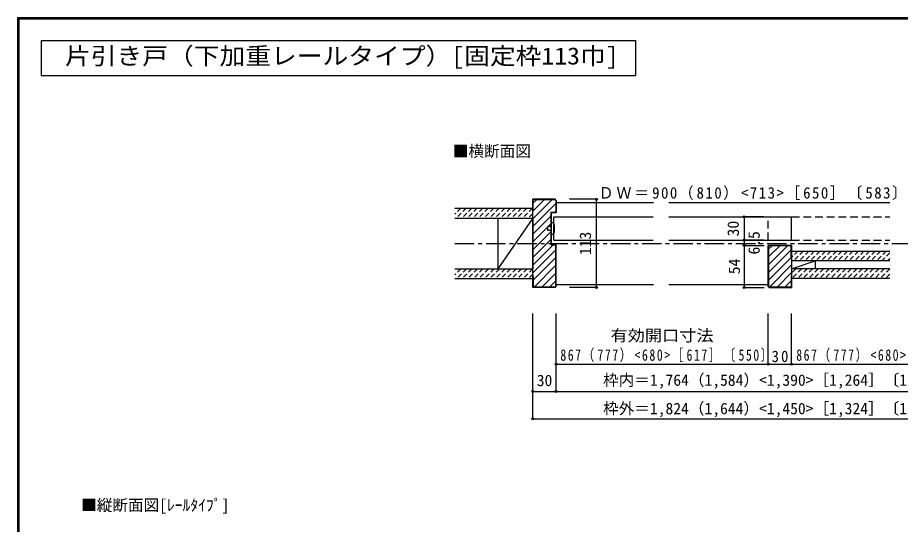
# Model space of a CAD drawing. Units: millimetres at full size, sheet at 1:5; details may follow other scales. Extents: x -973 to 977, y -718 to 696.
# Drawn here: x -973 to 157, y 46 to 696 of the extents above; entities that cross this region are included whole.
import ezdxf
from ezdxf.enums import TextEntityAlignment as Align

# ---------------------------------------------------------------- set-up
doc = ezdxf.new("R2010")
doc.units = ezdxf.units.MM
doc.header["$LTSCALE"] = 5
doc.header["$PDMODE"] = 32
doc.header["$PDSIZE"] = 2.5
for name, pattern in [('CHAIN1', [8, 5, -1, 1, -1]), ('DASHED1', [1.8, 1.2, -0.6]), ('DASHED2', [3, 2, -1])]:
    doc.linetypes.add(name, pattern=pattern)
for name, color, linetype in [('0-1_通り芯', 4, 'CHAIN1'), ('0-2_柱', 3, 'Continuous'), ('0-3_仕上げ', 2, 'Continuous'), ('0-4_枠', 3, 'Continuous'), ('0-6_扉', 6, 'Continuous'), ('0-7_金物', 7, 'Continuous'), ('0-A_文字', 3, 'Continuous'), ('0-B_寸法', 7, 'Continuous'), ('0-C_ハッチ', 4, 'DASHED1'), ('F-1_枠', 6, 'Continuous')]:
    doc.layers.add(name, color=color, linetype=linetype)
doc.styles.add('ＭＳ ゴシック', font='')
doc.styles.get('ＭＳ ゴシック').set_extended_font_data('MS Gothic')

msp = doc.modelspace()

# ---------------------------------------------------------------- linework, layer by layer
at = {"layer": '0-1_通り芯'}
msp.add_line((-413.347, 406.5), (416.653, 406.5), dxfattribs=at)
at = {"layer": '0-2_柱', "color": 7}
for p, q in [((-313.347, 439), (-358.347, 374)), ((18.153, 374), (48.153, 384))]:
    msp.add_line(p, q, dxfattribs=at)
at = {"layer": '0-2_柱'}
for p, q in [((-358.347, 439), (-358.347, 374)), ((-313.347, 439), (-313.347, 374)), ((48.153, 384), (48.153, 374))]:
    msp.add_line(p, q, dxfattribs=at)
at = {"layer": '0-3_仕上げ'}
for p, q in [((-413.347, 451.5), (-313.347, 451.5)), ((-413.347, 439), (-313.347, 439)), ((18.153, 396.5), (143.903, 396.5)), ((-413.347, 374), (-313.347, 374)), ((143.903, 384), (18.153, 384)), ((143.903, 374), (18.153, 374)), ((-413.347, 361.5), (-313.347, 361.5)), ((143.903, 361.5), (18.153, 361.5))]:
    msp.add_line(p, q, dxfattribs=at)
at = {"layer": '0-4_枠'}
for p, q in [((-284.761, 463), (-313.347, 463)), ((-313.347, 350), (-313.347, 463)), ((-284.968, 462.5), (-312.847, 462.5)), ((-312.847, 448), (-312.847, 462.5)), ((-284.968, 462.5), (-283.847, 461.379)), ((-283.347, 461.586), (-284.761, 463)), ((-283.847, 461.379), (-283.847, 446.5)), ((-283.347, 461.586), (-283.347, 446)), ((-312.847, 448), (-313.347, 448)), ((-289.847, 446.5), (-283.847, 446.5)), ((-289.847, 404.5), (-289.847, 446.5)), ((-289.347, 446), (-283.347, 446)), ((-289.347, 405), (-289.347, 446)), ((-289.847, 404.5), (-283.847, 404.5)), ((-289.347, 405), (-283.347, 405)), ((-283.847, 351.914), (-283.847, 404.5)), ((-283.347, 351.414), (-283.347, 405)), ((18.153, 404), (-11.847, 404)), ((-11.847, 351.414), (-11.847, 404)), ((17.653, 403.5), (-11.347, 403.5)), ((-11.347, 403.5), (-11.347, 351.621)), ((17.653, 389), (17.653, 403.5)), ((18.153, 404), (18.153, 350)), ((17.653, 389), (18.153, 389)), ((-312.847, 365), (-313.347, 365)), ((-312.847, 365), (-312.847, 350.5)), ((17.653, 365), (18.153, 365)), ((17.653, 365), (17.653, 350.5)), ((-283.847, 351.914), (-285.261, 350.5)), ((-284.761, 350), (-283.347, 351.414)), ((-10.433, 350), (-11.847, 351.414)), ((-10.226, 350.5), (-11.347, 351.621)), ((-284.761, 350), (-313.347, 350)), ((-285.261, 350.5), (-312.847, 350.5)), ((-10.433, 350), (18.153, 350)), ((17.653, 350.5), (-10.226, 350.5))]:
    msp.add_line(p, q, dxfattribs=at)
at = {"layer": '0-4_枠', "color": 4}
for p, q in [((-283.347, 459), (-159.01, 459)), ((-139.097, 459), (143.903, 459)), ((-283.347, 354), (-159.01, 354)), ((-139.097, 354), (-11.847, 354))]:
    msp.add_line(p, q, dxfattribs=at)
at = {"layer": '0-6_扉'}
for p, q in [((-286.347, 410.5), (-286.347, 440.5)), ((-286.347, 440.5), (-159.097, 440.5)), ((-139.097, 440.5), (18.153, 440.5)), ((18.153, 410.5), (18.153, 440.5)), ((-286.347, 410.5), (-159.097, 410.5)), ((-139.097, 410.5), (18.153, 410.5))]:
    msp.add_line(p, q, dxfattribs=at)
at = {"layer": '0-6_扉', "color": 2, "linetype": 'DASHED2'}
for p, q in [((-11.847, 410.5), (-11.847, 440.5)), ((18.153, 440.5), (143.903, 440.5)), ((18.153, 410.5), (143.903, 410.5))]:
    msp.add_line(p, q, dxfattribs=at)
at = {"layer": '0-7_金物'}
for p, q in [((-286.347, 433), (-289.347, 433)), ((-289.347, 418), (-289.347, 433)), ((-289.347, 428), (-294.347, 428)), ((-294.347, 423), (-294.347, 428)), ((-289.347, 423), (-294.347, 423)), ((-286.347, 418), (-289.347, 418))]:
    msp.add_line(p, q, dxfattribs=at)
msp.add_arc((-316.798, 425.5), 31.361, 346.16371, 13.83632, dxfattribs=at)
at = {"layer": '0-A_文字'}
for p, q in [((-943.333, 666.667), (-943.333, 621.667)), ((-943.333, 666.667), (-182.024, 666.667)), ((-182.024, 666.667), (-182.024, 621.667)), ((-943.333, 621.667), (-182.024, 621.667))]:
    msp.add_line(p, q, dxfattribs=at)
at = {"layer": '0-B_寸法', "color": 4}
for p, q in [((-231.925, 463), (-266.447, 463)), ((-231.925, 350), (-231.925, 463)), ((-17.505, 440.5), (-42.552, 440.5)), ((-42.552, 440.5), (-42.552, 404)), ((-17.505, 410.5), (-42.552, 410.5)), ((-42.552, 404), (-16.911, 404)), ((-42.552, 404), (-42.552, 350)), ((-231.925, 350), (-266.447, 350)), ((-42.552, 350), (-16.911, 350)), ((-313.347, 181.667), (-313.347, 316.667)), ((-283.347, 251.667), (-283.347, 316.667)), ((-283.347, 216.667), (-283.347, 316.667)), ((-11.847, 251.667), (-11.847, 316.667)), ((18.153, 251.667), (18.153, 316.667)), ((-283.347, 251.667), (-11.847, 251.667)), ((-11.847, 251.667), (18.153, 251.667)), ((18.153, 251.667), (286.653, 251.667)), ((-313.347, 216.667), (316.653, 216.667)), ((-313.347, 181.667), (316.653, 181.667))]:
    msp.add_line(p, q, dxfattribs=at)
at = {"layer": '0-B_寸法'}
for p in [(-231.925, 463), (-42.552, 440.5), (-42.552, 410.5), (-42.552, 404), (-42.552, 404), (-231.925, 350), (-42.552, 350), (-283.347, 251.667), (-11.847, 251.667), (18.153, 251.667), (-313.347, 216.667), (-283.347, 216.667), (-313.347, 181.667)]:
    msp.add_point(p, dxfattribs=at)
at = {"layer": '0-C_ハッチ', "linetype": 'Continuous'}
for p, q in [((-313.347, 438.018), (-288.865, 462.5)), ((-313.347, 428.119), (-283.847, 457.619)), ((-312.847, 448.418), (-298.765, 462.5)), ((-312.847, 458.317), (-308.664, 462.5)), ((-313.347, 447.918), (-313.265, 448)), ((-313.347, 418.219), (-289.847, 441.719)), ((-285.066, 446.5), (-283.847, 447.719)), ((-313.347, 408.32), (-289.847, 431.82)), ((-313.347, 398.42), (-289.847, 421.92)), ((-313.347, 388.521), (-289.847, 412.021)), ((-313.347, 378.621), (-287.468, 404.5)), ((-313.347, 368.722), (-283.847, 398.222)), ((-6.841, 403.5), (-11.347, 398.993)), ((3.059, 403.5), (-11.347, 389.094)), ((12.958, 403.5), (-11.347, 379.195)), ((17.653, 398.295), (-11.347, 369.295)), ((-312.847, 359.322), (-283.847, 388.322)), ((18.153, 388.896), (-11.347, 359.396)), ((-311.77, 350.5), (-283.847, 378.423)), ((18.153, 378.996), (-10.284, 350.559)), ((-301.87, 350.5), (-283.847, 368.523)), ((18.153, 369.097), (-0.444, 350.5)), ((-291.971, 350.5), (-283.847, 358.624)), ((17.653, 358.697), (9.456, 350.5))]:
    msp.add_line(p, q, dxfattribs=at)
at = {"layer": '0-C_ハッチ'}
for p, q in [((-405.827, 451.5), (-413.347, 443.98)), ((-398.756, 451.5), (-411.256, 439)), ((-391.684, 451.5), (-404.184, 439)), ((-384.613, 451.5), (-397.113, 439)), ((-377.542, 451.5), (-390.042, 439)), ((-370.471, 451.5), (-382.971, 439)), ((-363.4, 451.5), (-375.9, 439)), ((-356.329, 451.5), (-368.829, 439)), ((-349.258, 451.5), (-361.758, 439)), ((-342.187, 451.5), (-354.687, 439)), ((-335.116, 451.5), (-347.616, 439)), ((-328.045, 451.5), (-340.545, 439)), ((-320.974, 451.5), (-333.474, 439)), ((-313.903, 451.5), (-326.403, 439)), ((-313.347, 444.985), (-319.332, 439)), ((18.925, 396.5), (18.153, 395.728)), ((25.996, 396.5), (18.153, 388.657)), ((33.067, 396.5), (20.567, 384)), ((40.138, 396.5), (27.638, 384)), ((47.21, 396.5), (34.709, 384)), ((54.281, 396.5), (41.781, 384)), ((61.352, 396.5), (48.852, 384)), ((68.423, 396.5), (55.923, 384)), ((75.494, 396.5), (62.994, 384)), ((82.565, 396.5), (70.065, 384)), ((89.636, 396.5), (77.136, 384)), ((96.707, 396.5), (84.207, 384)), ((103.778, 396.5), (91.278, 384)), ((110.849, 396.5), (98.349, 384)), ((117.92, 396.5), (105.42, 384)), ((124.991, 396.5), (112.491, 384)), ((132.062, 396.5), (119.562, 384)), ((139.133, 396.5), (126.633, 384)), ((143.903, 394.199), (133.704, 384)), ((143.903, 387.127), (140.776, 384)), ((-405.545, 374), (-413.347, 366.198)), ((-398.474, 374), (-410.974, 361.5)), ((-391.403, 374), (-403.903, 361.5)), ((-384.332, 374), (-396.832, 361.5)), ((-377.261, 374), (-389.761, 361.5)), ((-370.19, 374), (-382.69, 361.5)), ((-363.118, 374), (-375.618, 361.5)), ((-356.047, 374), (-368.547, 361.5)), ((-348.976, 374), (-361.476, 361.5)), ((-341.905, 374), (-354.405, 361.5)), ((-334.834, 374), (-347.334, 361.5)), ((-327.763, 374), (-340.263, 361.5)), ((-320.692, 374), (-333.192, 361.5)), ((-313.621, 374), (-326.121, 361.5)), ((23.71, 374), (18.153, 368.443)), ((30.781, 374), (18.281, 361.5)), ((37.852, 374), (25.352, 361.5)), ((44.923, 374), (32.423, 361.5)), ((51.994, 374), (39.494, 361.5)), ((59.065, 374), (46.565, 361.5)), ((66.136, 374), (53.636, 361.5)), ((73.207, 374), (60.707, 361.5)), ((80.278, 374), (67.778, 361.5)), ((87.349, 374), (74.849, 361.5)), ((94.42, 374), (81.92, 361.5)), ((101.491, 374), (88.991, 361.5)), ((108.562, 374), (96.062, 361.5)), ((115.633, 374), (103.133, 361.5)), ((122.704, 374), (110.204, 361.5)), ((129.776, 374), (117.276, 361.5)), ((136.847, 374), (124.347, 361.5)), ((143.903, 373.985), (131.418, 361.5)), ((-313.347, 367.203), (-319.05, 361.5)), ((143.903, 366.914), (138.489, 361.5))]:
    msp.add_line(p, q, dxfattribs=at)
at = {"layer": 'F-1_枠'}
for p, q in [((-973.347, 695.833), (-973.347, -700.833)), ((-973.347, 695.833), (976.653, 695.833)), ((-973.347, 695), (976.653, 695)), ((-973.347, 694.167), (976.653, 694.167)), ((-972.514, 695.833), (-972.514, -700.833)), ((-971.68, 695.833), (-971.68, -700.833))]:
    msp.add_line(p, q, dxfattribs=at)

# ---------------------------------------------------------------- texts
at = {"layer": '0-A_文字', "style": 'ＭＳ ゴシック', "width": 1.1}
msp.add_text('片引き戸（下加重レールタイプ）[固定枠113巾]', height=21.99, dxfattribs=at).set_placement((-912.708, 629.167), align=Align.BOTTOM_LEFT)
at = {"layer": '0-A_文字', "color": 7, "style": 'ＭＳ ゴシック'}
for s, p in [('■横断面図', (-415.889, 513)), ('■縦断面図[ﾚｰﾙﾀｲﾌﾟ]', (-892.042, 59.319))]:
    msp.add_text(s, height=14.66, dxfattribs=at).set_placement(p, align=Align.BOTTOM_LEFT)
at = {"layer": '0-B_寸法', "style": 'ＭＳ ゴシック'}
for s, p in [('30', (-45.052, 415.5)), ('113', (-234.425, 391.5)), ('6.5', (-18.337, 392.25)), ('54', (-43.655, 367))]:
    msp.add_text(s, height=14.66, rotation=90, dxfattribs=at).set_placement(p, align=Align.BOTTOM_LEFT)
at = {"layer": '0-B_寸法', "style": 'ＭＳ ゴシック', "width": 1.1}
msp.add_text('有効開口寸法', height=14.66, dxfattribs=at).set_placement((-213.847, 276.667), align=Align.BOTTOM_LEFT)
at = {"layer": '0-B_寸法', "style": 'ＭＳ ゴシック'}
for s, p in [('30', (-308.347, 219.167)), ('枠内＝1,764（1,584）<1,390>［1,264］〔1,130〕', (-223.347, 219.577)), ('枠外＝1,824（1,644）<1,450>［1,324］〔1,190〕', (-223.347, 183.124))]:
    msp.add_text(s, height=14.66, dxfattribs=at).set_placement(p, align=Align.BOTTOM_LEFT)
at = {"layer": '0-B_寸法', "char_height": 14.66, "attachment_point": 7, "style": 'ＭＳ ゴシック'}
for s, insert in [('\\T1.2;\\W0.95;ＤＷ＝900（810）<713>［650］〔583〕', (-228.925, 462)), ('\\T1.27;\\W0.75;867（777）<680>［617］〔550〕', (-278.106, 254.167)), ('\\T1.27;\\W0.75;867（777）<680>［617］〔550〕', (24.07, 254.167)), ('\\T1.27;\\W0.95;30', (-7.472, 254.167))]:
    msp.add_mtext(s, dxfattribs=dict(at, insert=insert))

doc.saveas('drawing.dxf')
